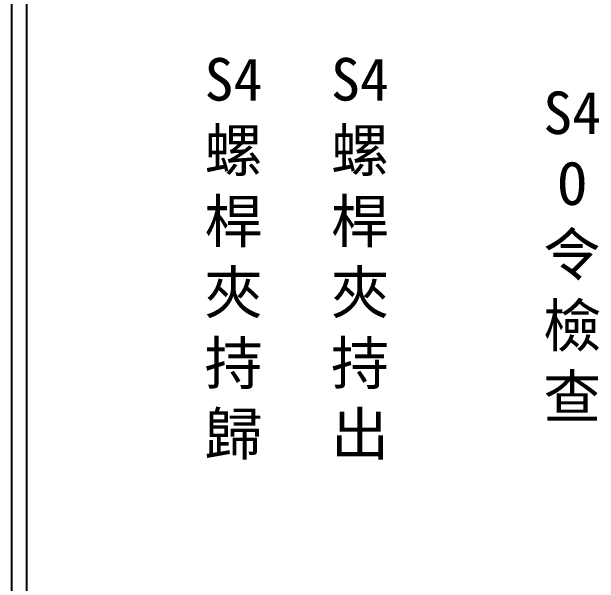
# Model space of a CAD drawing. Extents: x 275 to 562, y 265 to 469.
# Drawn here: x 274.9 to 323.23, y 311.94 to 358.94 of the extents above; entities that cross this region are included whole.
import ezdxf

# ---------------------------------------------------------------- set-up
doc = ezdxf.new("R2010")
doc.units = 0
doc.layers.add('圖框層', color=7, linetype='CONTINUOUS')
doc.layers.add('標尺寸層', color=3, linetype='CONTINUOUS')
doc.styles.add('CNS', font='romanc.shx', dxfattribs={"bigfont": 'chineset.shx'})

msp = doc.modelspace()

# ---------------------------------------------------------------- linework, layer by layer
at = {"layer": '圖框層', "color": 7}
for p, q in [((274.898, 264.945), (274.898, 468.914)), ((276.148, 266.195), (276.148, 467.665))]:
    msp.add_line(p, q, dxfattribs=at)

# ---------------------------------------------------------------- texts
at = {"layer": '標尺寸層', "color": 7, "char_height": 3.5, "width": 4.96081, "attachment_point": 5, "style": 'CNS'}
for s, insert in [('{\\fDFKai-SB|b0|i0|c136|p65;S4螺桿夾持歸}', (293.136, 338.618)), ('{\\fDFKai-SB|b0|i0|c136|p65;S4螺桿夾持出}', (303.542, 338.618)), ('{\\fDFKai-SB|b0|i0|c136|p65;S4\\PO令檢查}', (321.002, 338.851))]:
    msp.add_mtext(s, dxfattribs=dict(at, insert=insert))

doc.saveas('drawing.dxf')
